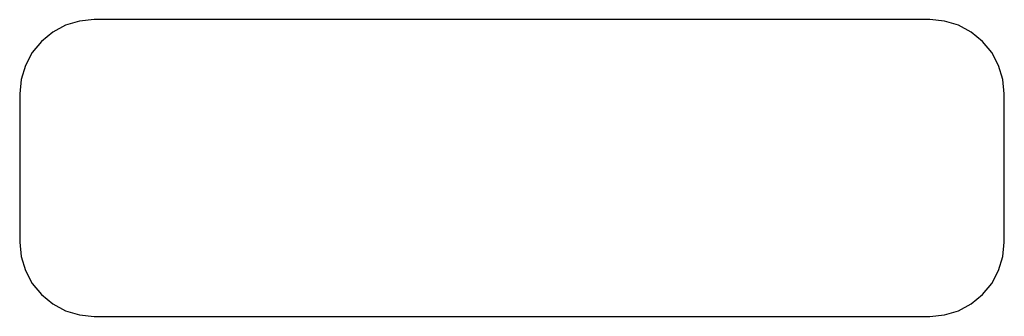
# Model space of a CAD drawing. Header units: millimetres. Extents: x 0 to 53, y 0 to 16.
import ezdxf

# ---------------------------------------------------------------- set-up
doc = ezdxf.new("R2010")
doc.units = ezdxf.units.MM
doc.layers.add('CUT', color=1, linetype='Continuous')

msp = doc.modelspace()

# ---------------------------------------------------------------- linework, layer by layer
at = {"layer": 'CUT'}
msp.add_lwpolyline([(49, 0), (49.78, 0.077), (50.531, 0.305), (51.222, 0.674), (51.828, 1.172), (52.326, 1.778), (52.696, 2.469), (52.923, 3.22), (53, 4), (53, 12), (52.923, 12.78), (52.696, 13.531), (52.326, 14.222), (51.828, 14.828), (51.222, 15.326), (50.531, 15.696), (49.78, 15.923), (49, 16), (4, 16), (3.22, 15.923), (2.469, 15.696), (1.778, 15.326), (1.172, 14.828), (0.674, 14.222), (0.304, 13.531), (0.077, 12.78), (0, 12), (0, 4), (0.077, 3.22), (0.304, 2.469), (0.674, 1.778), (1.172, 1.172), (1.778, 0.674), (2.469, 0.305), (3.22, 0.077), (4, 0), (49, 0)], close=True, dxfattribs=at)

doc.saveas('drawing.dxf')
